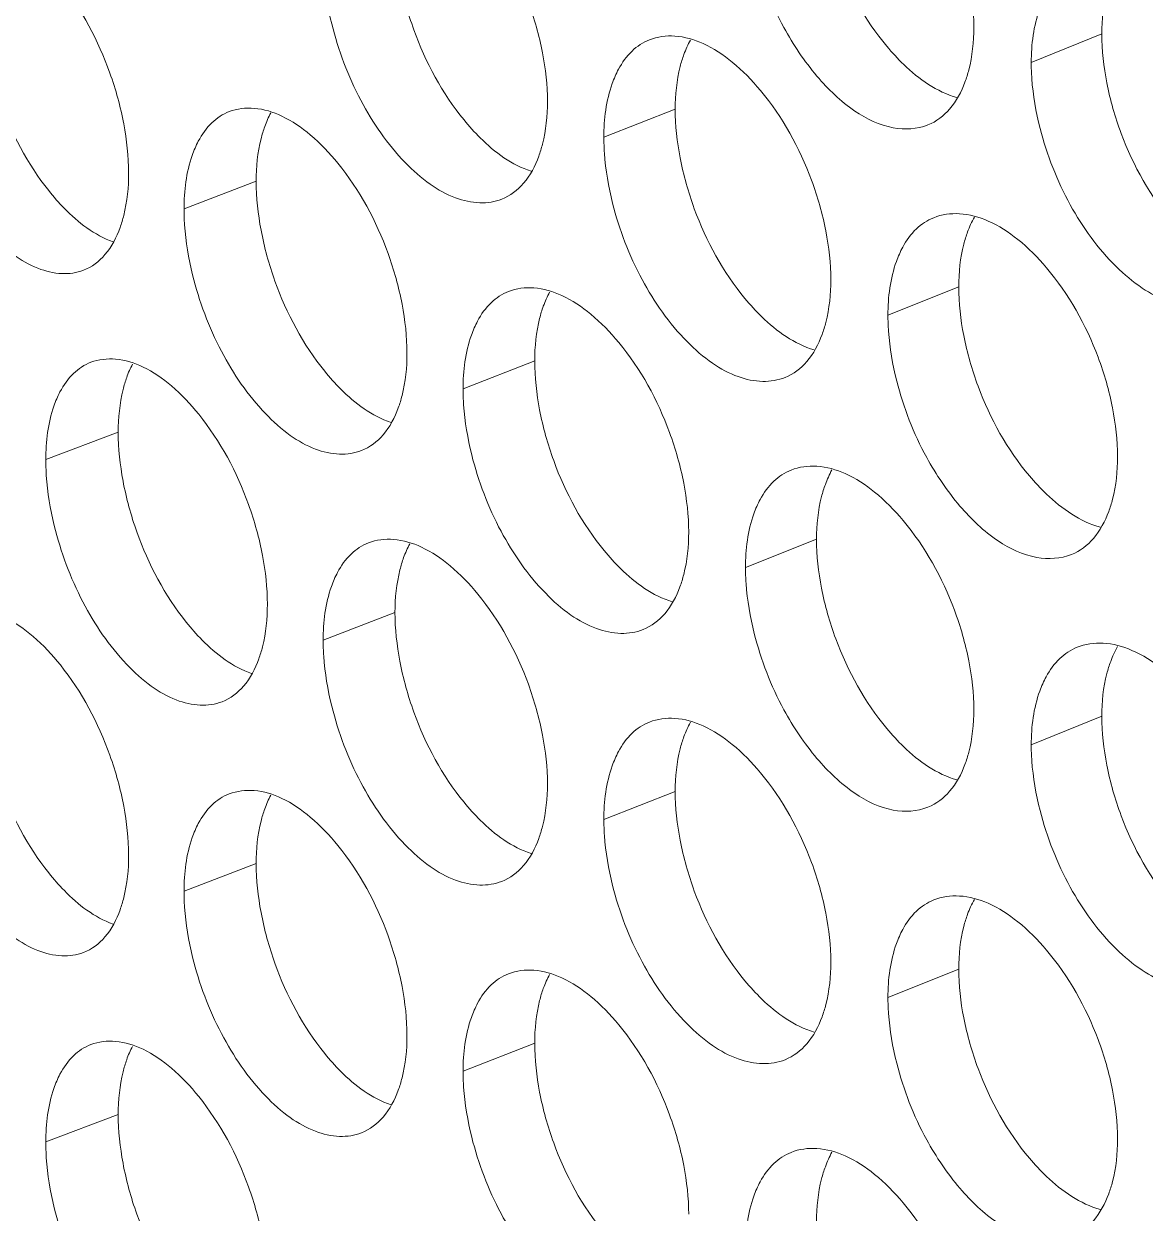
# Model space of a CAD drawing. Header units: millimetres. Extents: x 1177 to 4147, y 93 to 2194.
# Drawn here: x 2532.47 to 2545.42, y 943.65 to 957.38 of the extents above; entities that cross this region are included whole.
import ezdxf

# ---------------------------------------------------------------- set-up
doc = ezdxf.new("R2010")
doc.units = ezdxf.units.MM
doc.header["$LTSCALE"] = 0.1
doc.layers.get('0').update_dxf_attribs({"lineweight": 13})
doc.layers.add('标注', color=251, linetype='Continuous', lineweight=9)

# ---------------------------------------------------------------- blocks, each defined once
blk = doc.blocks.new('02')
at = {"layer": '标注'}
for p, q in [((4404.721, 958.789), (4403.558, 958.316)), ((4397.688, 957.55), (4396.511, 957.085)), ((4390.778, 956.359), (4389.588, 955.903)), ((4402.363, 954.62), (4401.195, 954.15)), ((4395.371, 953.398), (4394.189, 952.935)), ((4388.503, 952.224), (4387.309, 951.77)), ((4388.503, 952.224), (4387.309, 951.77)), ((4400.018, 950.457), (4398.846, 949.989)), ((4393.067, 949.251), (4391.882, 948.791)), ((4393.067, 949.251), (4391.882, 948.791)), ((4404.721, 947.539), (4403.558, 947.066)), ((4397.688, 946.3), (4396.511, 945.835)), ((4397.688, 946.3), (4396.511, 945.835)), ((4390.778, 945.109), (4389.588, 944.653)), ((4402.363, 943.37), (4401.195, 942.9)), ((4402.363, 943.37), (4401.195, 942.9)), ((4395.371, 942.148), (4394.189, 941.685)), ((4388.503, 940.974), (4387.309, 940.52))]:
    blk.add_line(p, q, dxfattribs=at)
for points, knots in [([(4402.611, 958.899), (4402.611, 959.168), (4402.546, 959.729), (4402.236, 960.814), (4401.81, 961.583), (4401.444, 962.018)], [0, 0, 0, 0, 0.239348, 0.496261, 1, 1, 1, 1]), ([(4400.018, 961.707), (4400.018, 961.437), (4400.082, 960.877), (4400.389, 959.791), (4400.812, 959.021), (4401.176, 958.586)], [0, 0, 0, 0, 0.239561, 0.496616, 1, 1, 1, 1]), ([(4395.581, 957.674), (4395.581, 957.944), (4395.517, 958.504), (4395.213, 959.591), (4394.794, 960.363), (4394.434, 960.801)], [0, 0, 0, 0, 0.239566, 0.496716, 1, 1, 1, 1]), ([(4393.067, 960.501), (4393.067, 960.231), (4393.13, 959.67), (4393.431, 958.583), (4393.846, 957.81), (4394.205, 957.371)], [0, 0, 0, 0, 0.239778, 0.497068, 1, 1, 1, 1]), ([(4391.882, 960.041), (4391.882, 959.954), (4391.896, 959.589), (4391.957, 959.226), (4392.024, 958.956)], [0, 0, 0, 0, 0.237788, 1, 1, 1, 1]), ([(4398.991, 960.155), (4399.046, 959.936), (4399.183, 959.505), (4399.508, 958.799), (4399.975, 958.104), (4400.581, 957.516), (4401.229, 957.197), (4401.678, 957.217), (4401.855, 957.289)], [0, 0, 0, 0, 0.152652, 0.305439, 0.523584, 0.715027, 0.870754, 1, 1, 1, 1]), ([(4404.868, 959.694), (4404.843, 959.628), (4404.753, 959.334), (4404.721, 959.025), (4404.721, 958.789)], [0, 0, 0, 0, 0.229724, 1, 1, 1, 1]), ([(4388.675, 956.499), (4388.675, 956.769), (4388.612, 957.33), (4388.314, 958.417), (4387.903, 959.192), (4387.549, 959.634)], [0, 0, 0, 0, 0.239784, 0.49717, 1, 1, 1, 1]), ([(4386.242, 959.343), (4386.242, 959.073), (4386.303, 958.512), (4386.598, 957.424), (4387.006, 956.648), (4387.358, 956.206)], [0, 0, 0, 0, 0.239996, 0.497521, 1, 1, 1, 1]), ([(4403.804, 959.441), (4403.763, 959.365), (4403.607, 959.01), (4403.558, 958.616), (4403.558, 958.316)], [0, 0, 0, 0, 0.222904, 1, 1, 1, 1]), ([(4392.024, 958.956), (4392.132, 958.52), (4392.442, 957.698), (4393.047, 956.82), (4393.616, 956.31), (4394.037, 956.075), (4394.45, 955.981), (4394.715, 956.021), (4394.83, 956.066)], [0, 0, 0, 0, 0.306092, 0.591839, 0.715894, 0.823347, 0.916219, 1, 1, 1, 1]), ([(4402.465, 957.995), (4402.49, 958.061), (4402.58, 958.354), (4402.611, 958.663), (4402.611, 958.899)], [0, 0, 0, 0, 0.22966, 1, 1, 1, 1]), ([(4397.262, 958.693), (4397.156, 958.651), (4396.951, 958.515), (4396.812, 958.317), (4396.752, 958.207)], [0, 0, 0, 0, 0.476042, 1, 1, 1, 1]), ([(4399.094, 957.857), (4398.953, 958.026), (4398.666, 958.322), (4398.186, 958.642), (4397.705, 958.784), (4397.394, 958.745), (4397.262, 958.693)], [0, 0, 0, 0, 0.309013, 0.575734, 0.801259, 1, 1, 1, 1]), ([(4404.721, 958.789), (4404.721, 958.519), (4404.786, 957.959), (4405.096, 956.874), (4405.525, 956.106), (4405.893, 955.673)], [0, 0, 0, 0, 0.239417, 0.496314, 1, 1, 1, 1]), ([(4401.176, 958.586), (4401.264, 958.481), (4401.588, 958.128), (4402.002, 957.834), (4402.333, 957.74)], [0, 0, 0, 0, 0.285256, 1, 1, 1, 1]), ([(4397.831, 958.453), (4397.807, 958.387), (4397.718, 958.094), (4397.688, 957.785), (4397.688, 957.55)], [0, 0, 0, 0, 0.229286, 1, 1, 1, 1]), ([(4403.558, 958.316), (4403.558, 958.229), (4403.572, 957.864), (4403.635, 957.502), (4403.704, 957.232)], [0, 0, 0, 0, 0.237919, 1, 1, 1, 1]), ([(4396.752, 958.207), (4396.712, 958.131), (4396.559, 957.777), (4396.511, 957.384), (4396.511, 957.085)], [0, 0, 0, 0, 0.222259, 1, 1, 1, 1]), ([(4401.855, 957.289), (4401.992, 957.344), (4402.256, 957.547), (4402.406, 957.836), (4402.465, 957.995)], [0, 0, 0, 0, 0.465305, 1, 1, 1, 1]), ([(4385.183, 957.806), (4385.288, 957.37), (4385.591, 956.549), (4386.183, 955.668), (4386.74, 955.154), (4387.151, 954.914), (4387.557, 954.814), (4387.818, 954.85), (4387.93, 954.893)], [0, 0, 0, 0, 0.307608, 0.594138, 0.718158, 0.825202, 0.917274, 1, 1, 1, 1]), ([(4400.254, 954.735), (4400.254, 955.005), (4400.189, 955.565), (4399.882, 956.651), (4399.457, 957.421), (4399.094, 957.857)], [0, 0, 0, 0, 0.239421, 0.496413, 1, 1, 1, 1]), ([(4390.334, 957.509), (4390.228, 957.468), (4390.022, 957.332), (4389.883, 957.132), (4389.824, 957.021)], [0, 0, 0, 0, 0.474323, 1, 1, 1, 1]), ([(4392.126, 956.657), (4391.988, 956.826), (4391.708, 957.122), (4391.24, 957.445), (4390.769, 957.592), (4390.463, 957.558), (4390.334, 957.509)], [0, 0, 0, 0, 0.310585, 0.577804, 0.802682, 1, 1, 1, 1]), ([(4395.437, 956.772), (4395.461, 956.837), (4395.55, 957.13), (4395.581, 957.439), (4395.581, 957.674)], [0, 0, 0, 0, 0.229222, 1, 1, 1, 1]), ([(4397.688, 957.55), (4397.688, 957.28), (4397.751, 956.719), (4398.056, 955.633), (4398.477, 954.862), (4398.838, 954.426)], [0, 0, 0, 0, 0.239633, 0.496767, 1, 1, 1, 1]), ([(4394.205, 957.371), (4394.289, 957.268), (4394.6, 956.921), (4394.995, 956.627), (4395.314, 956.526)], [0, 0, 0, 0, 0.285095, 1, 1, 1, 1]), ([(4390.919, 957.262), (4390.896, 957.196), (4390.808, 956.903), (4390.778, 956.595), (4390.778, 956.359)], [0, 0, 0, 0, 0.228851, 1, 1, 1, 1]), ([(4403.704, 957.232), (4403.816, 956.794), (4404.139, 955.97), (4404.767, 955.098), (4405.356, 954.597), (4405.791, 954.37), (4406.218, 954.285), (4406.49, 954.333), (4406.608, 954.381)], [0, 0, 0, 0, 0.303606, 0.588083, 0.712204, 0.820335, 0.914512, 1, 1, 1, 1]), ([(4389.824, 957.021), (4389.785, 956.946), (4389.635, 956.592), (4389.588, 956.201), (4389.588, 955.903)], [0, 0, 0, 0, 0.221643, 1, 1, 1, 1]), ([(4396.511, 957.085), (4396.511, 956.998), (4396.525, 956.633), (4396.587, 956.27), (4396.654, 956)], [0, 0, 0, 0, 0.23784, 1, 1, 1, 1]), ([(4394.83, 956.066), (4394.967, 956.12), (4395.231, 956.322), (4395.379, 956.612), (4395.437, 956.772)], [0, 0, 0, 0, 0.463304, 1, 1, 1, 1]), ([(4393.265, 953.527), (4393.265, 953.797), (4393.201, 954.357), (4392.899, 955.444), (4392.483, 956.217), (4392.126, 956.657)], [0, 0, 0, 0, 0.239639, 0.496867, 1, 1, 1, 1]), ([(4388.534, 955.597), (4388.558, 955.663), (4388.645, 955.956), (4388.675, 956.264), (4388.675, 956.499)], [0, 0, 0, 0, 0.228786, 1, 1, 1, 1]), ([(4390.778, 956.359), (4390.778, 956.089), (4390.841, 955.529), (4391.139, 954.442), (4391.552, 953.668), (4391.908, 953.227)], [0, 0, 0, 0, 0.239851, 0.497219, 1, 1, 1, 1]), ([(4387.358, 956.206), (4387.439, 956.104), (4387.737, 955.763), (4388.112, 955.47), (4388.419, 955.362)], [0, 0, 0, 0, 0.284851, 1, 1, 1, 1]), ([(4396.654, 956), (4396.764, 955.563), (4397.079, 954.74), (4397.694, 953.865), (4398.271, 953.358), (4398.697, 953.126), (4399.116, 953.036), (4399.384, 953.079), (4399.5, 953.126)], [0, 0, 0, 0, 0.305092, 0.590325, 0.714405, 0.822131, 0.915528, 1, 1, 1, 1]), ([(4389.588, 955.903), (4389.588, 955.816), (4389.602, 955.451), (4389.663, 955.088), (4389.73, 954.817)], [0, 0, 0, 0, 0.237763, 1, 1, 1, 1]), ([(4401.95, 955.759), (4401.844, 955.717), (4401.64, 955.581), (4401.499, 955.384), (4401.44, 955.274)], [0, 0, 0, 0, 0.477116, 1, 1, 1, 1]), ([(4403.809, 954.934), (4403.666, 955.103), (4403.374, 955.399), (4402.886, 955.717), (4402.398, 955.855), (4402.083, 955.813), (4401.95, 955.759)], [0, 0, 0, 0, 0.307992, 0.574392, 0.80034, 1, 1, 1, 1]), ([(4387.93, 954.893), (4388.067, 954.945), (4388.331, 955.147), (4388.476, 955.437), (4388.534, 955.597)], [0, 0, 0, 0, 0.461212, 1, 1, 1, 1]), ([(4402.508, 955.525), (4402.484, 955.459), (4402.394, 955.166), (4402.363, 954.856), (4402.363, 954.62)], [0, 0, 0, 0, 0.229578, 1, 1, 1, 1]), ([(4401.44, 955.274), (4401.399, 955.199), (4401.244, 954.844), (4401.195, 954.45), (4401.195, 954.15)], [0, 0, 0, 0, 0.222686, 1, 1, 1, 1]), ([(4404.982, 951.818), (4404.982, 952.088), (4404.917, 952.648), (4404.605, 953.733), (4404.176, 954.5), (4403.809, 954.934)], [0, 0, 0, 0, 0.239276, 0.49611, 1, 1, 1, 1]), ([(4389.73, 954.817), (4389.837, 954.381), (4390.144, 953.56), (4390.745, 952.681), (4391.31, 952.169), (4391.727, 951.933), (4392.138, 951.836), (4392.402, 951.876), (4392.516, 951.92)], [0, 0, 0, 0, 0.306595, 0.592601, 0.716644, 0.823962, 0.916568, 1, 1, 1, 1]), ([(4400.109, 953.832), (4400.133, 953.898), (4400.223, 954.191), (4400.254, 954.499), (4400.254, 954.735)], [0, 0, 0, 0, 0.229514, 1, 1, 1, 1]), ([(4394.939, 954.543), (4394.833, 954.501), (4394.628, 954.366), (4394.488, 954.167), (4394.429, 954.056)], [0, 0, 0, 0, 0.475484, 1, 1, 1, 1]), ([(4396.757, 953.701), (4396.618, 953.87), (4396.333, 954.167), (4395.857, 954.487), (4395.38, 954.631), (4395.069, 954.594), (4394.939, 954.543)], [0, 0, 0, 0, 0.309532, 0.576416, 0.801728, 1, 1, 1, 1]), ([(4402.363, 954.62), (4402.363, 954.351), (4402.427, 953.79), (4402.736, 952.705), (4403.162, 951.936), (4403.527, 951.502)], [0, 0, 0, 0, 0.239489, 0.496465, 1, 1, 1, 1]), ([(4398.838, 954.426), (4398.925, 954.321), (4399.245, 953.971), (4399.652, 953.676), (4399.979, 953.58)], [0, 0, 0, 0, 0.285211, 1, 1, 1, 1]), ([(4395.513, 954.301), (4395.489, 954.235), (4395.401, 953.942), (4395.371, 953.633), (4395.371, 953.398)], [0, 0, 0, 0, 0.229141, 1, 1, 1, 1]), ([(4401.195, 954.15), (4401.195, 954.063), (4401.209, 953.698), (4401.272, 953.336), (4401.34, 953.066)], [0, 0, 0, 0, 0.237892, 1, 1, 1, 1]), ([(4394.429, 954.056), (4394.389, 953.981), (4394.237, 953.626), (4394.189, 953.234), (4394.189, 952.935)], [0, 0, 0, 0, 0.22205, 1, 1, 1, 1]), ([(4399.5, 953.126), (4399.637, 953.181), (4399.901, 953.383), (4400.05, 953.672), (4400.109, 953.832)], [0, 0, 0, 0, 0.464648, 1, 1, 1, 1]), ([(4397.91, 950.577), (4397.91, 950.847), (4397.846, 951.407), (4397.54, 952.493), (4397.119, 953.264), (4396.757, 953.701)], [0, 0, 0, 0, 0.239493, 0.496564, 1, 1, 1, 1]), ([(4388.052, 953.375), (4387.946, 953.334), (4387.74, 953.199), (4387.602, 952.998), (4387.543, 952.887)], [0, 0, 0, 0, 0.473719, 1, 1, 1, 1]), ([(4388.052, 953.375), (4387.946, 953.334), (4387.74, 953.199), (4387.602, 952.998), (4387.543, 952.887)], [0, 0, 0, 0, 0.473719, 1, 1, 1, 1]), ([(4389.831, 952.518), (4389.694, 952.687), (4389.417, 952.983), (4388.952, 953.307), (4388.485, 953.456), (4388.181, 953.424), (4388.052, 953.375)], [0, 0, 0, 0, 0.31112, 0.578509, 0.803168, 1, 1, 1, 1]), ([(4389.831, 952.518), (4389.694, 952.687), (4389.417, 952.983), (4388.952, 953.307), (4388.485, 953.456), (4388.181, 953.424), (4388.052, 953.375)], [0, 0, 0, 0, 0.31112, 0.578509, 0.803168, 1, 1, 1, 1]), ([(4393.122, 952.625), (4393.146, 952.691), (4393.234, 952.983), (4393.265, 953.292), (4393.265, 953.527)], [0, 0, 0, 0, 0.229076, 1, 1, 1, 1]), ([(4395.371, 953.398), (4395.371, 953.128), (4395.434, 952.567), (4395.736, 951.481), (4396.155, 950.709), (4396.515, 950.271)], [0, 0, 0, 0, 0.239706, 0.496917, 1, 1, 1, 1]), ([(4391.908, 953.227), (4391.992, 953.125), (4392.298, 952.78), (4392.687, 952.486), (4393.002, 952.383)], [0, 0, 0, 0, 0.285023, 1, 1, 1, 1]), ([(4388.643, 953.126), (4388.62, 953.06), (4388.533, 952.767), (4388.503, 952.459), (4388.503, 952.224)], [0, 0, 0, 0, 0.228706, 1, 1, 1, 1]), ([(4388.643, 953.126), (4388.62, 953.06), (4388.533, 952.767), (4388.503, 952.459), (4388.503, 952.224)], [0, 0, 0, 0, 0.228706, 1, 1, 1, 1]), ([(4401.34, 953.066), (4401.396, 952.847), (4401.535, 952.415), (4401.862, 951.71), (4402.332, 951.015), (4402.943, 950.428), (4403.596, 950.112), (4404.046, 950.135), (4404.224, 950.207)], [0, 0, 0, 0, 0.152387, 0.304947, 0.522872, 0.714293, 0.870269, 1, 1, 1, 1]), ([(4387.543, 952.887), (4387.504, 952.812), (4387.355, 952.458), (4387.309, 952.067), (4387.309, 951.77)], [0, 0, 0, 0, 0.221445, 1, 1, 1, 1]), ([(4387.543, 952.887), (4387.504, 952.812), (4387.355, 952.458), (4387.309, 952.067), (4387.309, 951.77)], [0, 0, 0, 0, 0.221445, 1, 1, 1, 1]), ([(4394.189, 952.935), (4394.189, 952.848), (4394.203, 952.483), (4394.265, 952.121), (4394.332, 951.85)], [0, 0, 0, 0, 0.237814, 1, 1, 1, 1]), ([(4392.516, 951.92), (4392.653, 951.973), (4392.917, 952.175), (4393.064, 952.465), (4393.122, 952.625)], [0, 0, 0, 0, 0.462617, 1, 1, 1, 1]), ([(4390.963, 949.385), (4390.963, 949.655), (4390.9, 950.216), (4390.6, 951.303), (4390.186, 952.077), (4389.831, 952.518)], [0, 0, 0, 0, 0.239711, 0.497019, 1, 1, 1, 1]), ([(4390.963, 949.385), (4390.963, 949.655), (4390.9, 950.216), (4390.6, 951.303), (4390.186, 952.077), (4389.831, 952.518)], [0, 0, 0, 0, 0.239711, 0.497019, 1, 1, 1, 1]), ([(4388.503, 952.224), (4388.503, 951.953), (4388.565, 951.393), (4388.862, 950.305), (4389.272, 949.53), (4389.626, 949.089)], [0, 0, 0, 0, 0.239923, 0.49737, 1, 1, 1, 1]), ([(4388.503, 952.224), (4388.503, 951.953), (4388.565, 951.393), (4388.862, 950.305), (4389.272, 949.53), (4389.626, 949.089)], [0, 0, 0, 0, 0.239923, 0.49737, 1, 1, 1, 1]), ([(4394.332, 951.85), (4394.441, 951.414), (4394.754, 950.591), (4395.363, 949.715), (4395.936, 949.207), (4396.36, 948.973), (4396.776, 948.881), (4397.043, 948.923), (4397.158, 948.968)], [0, 0, 0, 0, 0.305591, 0.59108, 0.715148, 0.822737, 0.915872, 1, 1, 1, 1]), ([(4404.835, 950.914), (4404.86, 950.98), (4404.951, 951.273), (4404.982, 951.582), (4404.982, 951.818)], [0, 0, 0, 0, 0.229806, 1, 1, 1, 1]), ([(4387.309, 951.77), (4387.309, 951.683), (4387.322, 951.317), (4387.383, 950.954), (4387.449, 950.684)], [0, 0, 0, 0, 0.237738, 1, 1, 1, 1]), ([(4387.309, 951.77), (4387.309, 951.683), (4387.322, 951.317), (4387.383, 950.954), (4387.449, 950.684)], [0, 0, 0, 0, 0.237738, 1, 1, 1, 1]), ([(4399.599, 951.598), (4399.493, 951.556), (4399.289, 951.421), (4399.149, 951.222), (4399.089, 951.113)], [0, 0, 0, 0, 0.476586, 1, 1, 1, 1]), ([(4401.444, 950.768), (4401.302, 950.937), (4401.013, 951.233), (4400.53, 951.551), (4400.045, 951.692), (4399.731, 951.651), (4399.599, 951.598)], [0, 0, 0, 0, 0.3085, 0.575059, 0.800797, 1, 1, 1, 1]), ([(4403.527, 951.502), (4403.617, 951.396), (4403.945, 951.042), (4404.365, 950.747), (4404.7, 950.656)], [0, 0, 0, 0, 0.285293, 1, 1, 1, 1]), ([(4400.163, 951.361), (4400.139, 951.295), (4400.049, 951.002), (4400.018, 950.693), (4400.018, 950.457)], [0, 0, 0, 0, 0.229432, 1, 1, 1, 1]), ([(4399.089, 951.113), (4399.048, 951.037), (4398.894, 950.683), (4398.846, 950.289), (4398.846, 949.989)], [0, 0, 0, 0, 0.222471, 1, 1, 1, 1]), ([(4404.224, 950.207), (4404.362, 950.263), (4404.626, 950.466), (4404.776, 950.755), (4404.835, 950.914)], [0, 0, 0, 0, 0.465952, 1, 1, 1, 1]), ([(4387.449, 950.684), (4387.555, 950.248), (4387.861, 949.427), (4388.457, 948.547), (4389.018, 948.034), (4389.432, 947.796), (4389.841, 947.697), (4390.103, 947.735), (4390.216, 947.779)], [0, 0, 0, 0, 0.307101, 0.593368, 0.717399, 0.82458, 0.91692, 1, 1, 1, 1]), ([(4387.449, 950.684), (4387.555, 950.248), (4387.861, 949.427), (4388.457, 948.547), (4389.018, 948.034), (4389.432, 947.796), (4389.841, 947.697), (4390.103, 947.735), (4390.216, 947.779)], [0, 0, 0, 0, 0.307101, 0.593368, 0.717399, 0.82458, 0.91692, 1, 1, 1, 1]), ([(4402.611, 947.649), (4402.611, 947.918), (4402.546, 948.479), (4402.236, 949.564), (4401.81, 950.333), (4401.444, 950.768)], [0, 0, 0, 0, 0.239348, 0.496261, 1, 1, 1, 1]), ([(4394.434, 949.551), (4394.296, 949.72), (4394.014, 950.017), (4393.542, 950.338), (4393.068, 950.484), (4392.759, 950.449), (4392.629, 950.398)], [0, 0, 0, 0, 0.310056, 0.577106, 0.802202, 1, 1, 1, 1]), ([(4394.434, 949.551), (4394.296, 949.72), (4394.014, 950.017), (4393.542, 950.338), (4393.068, 950.484), (4392.759, 950.449), (4392.629, 950.398)], [0, 0, 0, 0, 0.310056, 0.577106, 0.802202, 1, 1, 1, 1]), ([(4397.766, 949.674), (4397.79, 949.74), (4397.88, 950.033), (4397.91, 950.341), (4397.91, 950.577)], [0, 0, 0, 0, 0.229368, 1, 1, 1, 1]), ([(4400.018, 950.457), (4400.018, 950.187), (4400.082, 949.627), (4400.389, 948.541), (4400.812, 947.771), (4401.176, 947.336)], [0, 0, 0, 0, 0.239561, 0.496616, 1, 1, 1, 1]), ([(4392.629, 950.398), (4392.524, 950.357), (4392.318, 950.221), (4392.179, 950.022), (4392.12, 949.911)], [0, 0, 0, 0, 0.474911, 1, 1, 1, 1]), ([(4392.629, 950.398), (4392.524, 950.357), (4392.318, 950.221), (4392.179, 950.022), (4392.12, 949.911)], [0, 0, 0, 0, 0.474911, 1, 1, 1, 1]), ([(4396.515, 950.271), (4396.6, 950.167), (4396.916, 949.818), (4397.317, 949.524), (4397.64, 949.425)], [0, 0, 0, 0, 0.285157, 1, 1, 1, 1]), ([(4393.209, 950.154), (4393.186, 950.088), (4393.098, 949.795), (4393.067, 949.486), (4393.067, 949.251)], [0, 0, 0, 0, 0.228996, 1, 1, 1, 1]), ([(4393.209, 950.154), (4393.186, 950.088), (4393.098, 949.795), (4393.067, 949.486), (4393.067, 949.251)], [0, 0, 0, 0, 0.228996, 1, 1, 1, 1]), ([(4392.12, 949.911), (4392.08, 949.836), (4391.929, 949.481), (4391.882, 949.09), (4391.882, 948.791)], [0, 0, 0, 0, 0.221845, 1, 1, 1, 1]), ([(4392.12, 949.911), (4392.08, 949.836), (4391.929, 949.481), (4391.882, 949.09), (4391.882, 948.791)], [0, 0, 0, 0, 0.221845, 1, 1, 1, 1]), ([(4398.846, 949.989), (4398.846, 949.903), (4398.86, 949.538), (4398.923, 949.175), (4398.991, 948.905)], [0, 0, 0, 0, 0.237866, 1, 1, 1, 1]), ([(4397.158, 948.968), (4397.295, 949.023), (4397.559, 949.225), (4397.707, 949.514), (4397.766, 949.674)], [0, 0, 0, 0, 0.463981, 1, 1, 1, 1]), ([(4395.581, 946.424), (4395.581, 946.694), (4395.517, 947.254), (4395.213, 948.341), (4394.794, 949.113), (4394.434, 949.551)], [0, 0, 0, 0, 0.239566, 0.496716, 1, 1, 1, 1]), ([(4395.581, 946.424), (4395.581, 946.694), (4395.517, 947.254), (4395.213, 948.341), (4394.794, 949.113), (4394.434, 949.551)], [0, 0, 0, 0, 0.239566, 0.496716, 1, 1, 1, 1]), ([(4387.549, 948.384), (4387.414, 948.553), (4387.139, 948.849), (4386.678, 949.174), (4386.215, 949.325), (4385.912, 949.294), (4385.785, 949.246)], [0, 0, 0, 0, 0.31166, 0.579222, 0.803661, 1, 1, 1, 1]), ([(4390.821, 948.483), (4390.845, 948.549), (4390.933, 948.842), (4390.963, 949.15), (4390.963, 949.385)], [0, 0, 0, 0, 0.228931, 1, 1, 1, 1]), ([(4390.821, 948.483), (4390.845, 948.549), (4390.933, 948.842), (4390.963, 949.15), (4390.963, 949.385)], [0, 0, 0, 0, 0.228931, 1, 1, 1, 1]), ([(4393.067, 949.251), (4393.067, 948.981), (4393.13, 948.42), (4393.431, 947.333), (4393.846, 946.56), (4394.205, 946.121)], [0, 0, 0, 0, 0.239778, 0.497068, 1, 1, 1, 1]), ([(4393.067, 949.251), (4393.067, 948.981), (4393.13, 948.42), (4393.431, 947.333), (4393.846, 946.56), (4394.205, 946.121)], [0, 0, 0, 0, 0.239778, 0.497068, 1, 1, 1, 1]), ([(4389.626, 949.089), (4389.708, 948.987), (4390.01, 948.644), (4390.393, 948.35), (4390.703, 948.244)], [0, 0, 0, 0, 0.284942, 1, 1, 1, 1]), ([(4389.626, 949.089), (4389.708, 948.987), (4390.01, 948.644), (4390.393, 948.35), (4390.703, 948.244)], [0, 0, 0, 0, 0.284942, 1, 1, 1, 1]), ([(4398.991, 948.905), (4399.046, 948.686), (4399.183, 948.255), (4399.508, 947.549), (4399.975, 946.854), (4400.581, 946.266), (4401.229, 945.947), (4401.678, 945.967), (4401.855, 946.039)], [0, 0, 0, 0, 0.152652, 0.305439, 0.523584, 0.715027, 0.870754, 1, 1, 1, 1]), ([(4391.882, 948.791), (4391.882, 948.704), (4391.896, 948.339), (4391.957, 947.976), (4392.024, 947.706)], [0, 0, 0, 0, 0.237788, 1, 1, 1, 1]), ([(4391.882, 948.791), (4391.882, 948.704), (4391.896, 948.339), (4391.957, 947.976), (4392.024, 947.706)], [0, 0, 0, 0, 0.237788, 1, 1, 1, 1]), ([(4404.314, 948.676), (4404.209, 948.633), (4404.005, 948.497), (4403.864, 948.3), (4403.804, 948.191)], [0, 0, 0, 0, 0.477633, 1, 1, 1, 1]), ([(4406.187, 947.856), (4406.042, 948.025), (4405.748, 948.321), (4405.257, 948.638), (4404.765, 948.774), (4404.448, 948.731), (4404.314, 948.676)], [0, 0, 0, 0, 0.307488, 0.573733, 0.799889, 1, 1, 1, 1]), ([(4404.982, 948.69), (4404.948, 948.632), (4404.909, 948.55), (4404.876, 948.466), (4404.868, 948.444)], [0, 0, 0, 0, 0.741798, 1, 1, 1, 1]), ([(4390.216, 947.779), (4390.353, 947.831), (4390.617, 948.033), (4390.763, 948.323), (4390.821, 948.483)], [0, 0, 0, 0, 0.46192, 1, 1, 1, 1]), ([(4390.216, 947.779), (4390.353, 947.831), (4390.617, 948.033), (4390.763, 948.323), (4390.821, 948.483)], [0, 0, 0, 0, 0.46192, 1, 1, 1, 1]), ([(4388.675, 945.249), (4388.675, 945.519), (4388.612, 946.08), (4388.314, 947.167), (4387.903, 947.942), (4387.549, 948.384)], [0, 0, 0, 0, 0.239784, 0.49717, 1, 1, 1, 1]), ([(4404.868, 948.444), (4404.843, 948.378), (4404.753, 948.084), (4404.721, 947.775), (4404.721, 947.539)], [0, 0, 0, 0, 0.229724, 1, 1, 1, 1]), ([(4386.242, 948.093), (4386.242, 947.823), (4386.303, 947.262), (4386.598, 946.174), (4387.006, 945.398), (4387.358, 944.956)], [0, 0, 0, 0, 0.239996, 0.497521, 1, 1, 1, 1]), ([(4403.804, 948.191), (4403.763, 948.115), (4403.607, 947.76), (4403.558, 947.366), (4403.558, 947.066)], [0, 0, 0, 0, 0.222904, 1, 1, 1, 1]), ([(4392.024, 947.706), (4392.132, 947.27), (4392.442, 946.448), (4393.047, 945.57), (4393.616, 945.06), (4394.037, 944.825), (4394.45, 944.731), (4394.715, 944.771), (4394.83, 944.816)], [0, 0, 0, 0, 0.306092, 0.591839, 0.715894, 0.823347, 0.916219, 1, 1, 1, 1]), ([(4392.024, 947.706), (4392.132, 947.27), (4392.442, 946.448), (4393.047, 945.57), (4393.616, 945.06), (4394.037, 944.825), (4394.45, 944.731), (4394.715, 944.771), (4394.83, 944.816)], [0, 0, 0, 0, 0.306092, 0.591839, 0.715894, 0.823347, 0.916219, 1, 1, 1, 1]), ([(4399.094, 946.607), (4398.953, 946.776), (4398.666, 947.072), (4398.186, 947.392), (4397.705, 947.534), (4397.394, 947.495), (4397.262, 947.443)], [0, 0, 0, 0, 0.309013, 0.575734, 0.801259, 1, 1, 1, 1]), ([(4399.094, 946.607), (4398.953, 946.776), (4398.666, 947.072), (4398.186, 947.392), (4397.705, 947.534), (4397.394, 947.495), (4397.262, 947.443)], [0, 0, 0, 0, 0.309013, 0.575734, 0.801259, 1, 1, 1, 1]), ([(4402.465, 946.745), (4402.49, 946.811), (4402.58, 947.104), (4402.611, 947.413), (4402.611, 947.649)], [0, 0, 0, 0, 0.22966, 1, 1, 1, 1]), ([(4404.721, 947.539), (4404.721, 947.269), (4404.786, 946.709), (4405.096, 945.624), (4405.525, 944.856), (4405.893, 944.423)], [0, 0, 0, 0, 0.239417, 0.496314, 1, 1, 1, 1]), ([(4397.262, 947.443), (4397.156, 947.401), (4396.951, 947.265), (4396.812, 947.067), (4396.752, 946.957)], [0, 0, 0, 0, 0.476042, 1, 1, 1, 1]), ([(4397.262, 947.443), (4397.156, 947.401), (4396.951, 947.265), (4396.812, 947.067), (4396.752, 946.957)], [0, 0, 0, 0, 0.476042, 1, 1, 1, 1]), ([(4401.176, 947.336), (4401.264, 947.231), (4401.588, 946.878), (4402.002, 946.584), (4402.333, 946.49)], [0, 0, 0, 0, 0.285256, 1, 1, 1, 1]), ([(4397.831, 947.203), (4397.807, 947.137), (4397.718, 946.844), (4397.688, 946.535), (4397.688, 946.3)], [0, 0, 0, 0, 0.229286, 1, 1, 1, 1]), ([(4397.831, 947.203), (4397.807, 947.137), (4397.718, 946.844), (4397.688, 946.535), (4397.688, 946.3)], [0, 0, 0, 0, 0.229286, 1, 1, 1, 1]), ([(4396.752, 946.957), (4396.712, 946.881), (4396.559, 946.527), (4396.511, 946.134), (4396.511, 945.835)], [0, 0, 0, 0, 0.222259, 1, 1, 1, 1]), ([(4396.752, 946.957), (4396.712, 946.881), (4396.559, 946.527), (4396.511, 946.134), (4396.511, 945.835)], [0, 0, 0, 0, 0.222259, 1, 1, 1, 1]), ([(4403.558, 947.066), (4403.558, 946.979), (4403.572, 946.614), (4403.635, 946.252), (4403.704, 945.982)], [0, 0, 0, 0, 0.237919, 1, 1, 1, 1]), ([(4401.855, 946.039), (4401.992, 946.094), (4402.256, 946.297), (4402.406, 946.586), (4402.465, 946.745)], [0, 0, 0, 0, 0.465305, 1, 1, 1, 1]), ([(4385.183, 946.556), (4385.288, 946.12), (4385.591, 945.299), (4386.183, 944.418), (4386.74, 943.904), (4387.151, 943.664), (4387.557, 943.564), (4387.818, 943.6), (4387.93, 943.643)], [0, 0, 0, 0, 0.307608, 0.594138, 0.718158, 0.825202, 0.917274, 1, 1, 1, 1]), ([(4400.254, 943.485), (4400.254, 943.755), (4400.189, 944.315), (4399.882, 945.401), (4399.457, 946.171), (4399.094, 946.607)], [0, 0, 0, 0, 0.239421, 0.496413, 1, 1, 1, 1]), ([(4400.254, 943.485), (4400.254, 943.755), (4400.189, 944.315), (4399.882, 945.401), (4399.457, 946.171), (4399.094, 946.607)], [0, 0, 0, 0, 0.239421, 0.496413, 1, 1, 1, 1]), ([(4392.126, 945.407), (4391.988, 945.576), (4391.708, 945.872), (4391.24, 946.195), (4390.769, 946.342), (4390.463, 946.308), (4390.334, 946.259)], [0, 0, 0, 0, 0.310585, 0.577804, 0.802682, 1, 1, 1, 1]), ([(4395.437, 945.522), (4395.461, 945.587), (4395.55, 945.88), (4395.581, 946.189), (4395.581, 946.424)], [0, 0, 0, 0, 0.229222, 1, 1, 1, 1]), ([(4395.437, 945.522), (4395.461, 945.587), (4395.55, 945.88), (4395.581, 946.189), (4395.581, 946.424)], [0, 0, 0, 0, 0.229222, 1, 1, 1, 1]), ([(4390.334, 946.259), (4390.228, 946.218), (4390.022, 946.082), (4389.883, 945.882), (4389.824, 945.771)], [0, 0, 0, 0, 0.474323, 1, 1, 1, 1]), ([(4394.205, 946.121), (4394.289, 946.018), (4394.6, 945.671), (4394.995, 945.377), (4395.314, 945.276)], [0, 0, 0, 0, 0.285095, 1, 1, 1, 1]), ([(4394.205, 946.121), (4394.289, 946.018), (4394.6, 945.671), (4394.995, 945.377), (4395.314, 945.276)], [0, 0, 0, 0, 0.285095, 1, 1, 1, 1]), ([(4397.688, 946.3), (4397.688, 946.03), (4397.751, 945.469), (4398.056, 944.383), (4398.477, 943.612), (4398.838, 943.176)], [0, 0, 0, 0, 0.239633, 0.496767, 1, 1, 1, 1]), ([(4397.688, 946.3), (4397.688, 946.03), (4397.751, 945.469), (4398.056, 944.383), (4398.477, 943.612), (4398.838, 943.176)], [0, 0, 0, 0, 0.239633, 0.496767, 1, 1, 1, 1]), ([(4390.919, 946.012), (4390.896, 945.946), (4390.808, 945.653), (4390.778, 945.345), (4390.778, 945.109)], [0, 0, 0, 0, 0.228851, 1, 1, 1, 1]), ([(4403.704, 945.982), (4403.816, 945.544), (4404.139, 944.72), (4404.767, 943.848), (4405.356, 943.347), (4405.791, 943.12), (4406.218, 943.035), (4406.49, 943.083), (4406.608, 943.131)], [0, 0, 0, 0, 0.303606, 0.588083, 0.712204, 0.820335, 0.914512, 1, 1, 1, 1]), ([(4389.824, 945.771), (4389.785, 945.696), (4389.635, 945.342), (4389.588, 944.951), (4389.588, 944.653)], [0, 0, 0, 0, 0.221643, 1, 1, 1, 1]), ([(4396.511, 945.835), (4396.511, 945.748), (4396.525, 945.383), (4396.587, 945.02), (4396.654, 944.75)], [0, 0, 0, 0, 0.23784, 1, 1, 1, 1]), ([(4396.511, 945.835), (4396.511, 945.748), (4396.525, 945.383), (4396.587, 945.02), (4396.654, 944.75)], [0, 0, 0, 0, 0.23784, 1, 1, 1, 1]), ([(4394.83, 944.816), (4394.967, 944.87), (4395.231, 945.072), (4395.379, 945.362), (4395.437, 945.522)], [0, 0, 0, 0, 0.463304, 1, 1, 1, 1]), ([(4394.83, 944.816), (4394.967, 944.87), (4395.231, 945.072), (4395.379, 945.362), (4395.437, 945.522)], [0, 0, 0, 0, 0.463304, 1, 1, 1, 1]), ([(4393.265, 942.277), (4393.265, 942.547), (4393.201, 943.107), (4392.899, 944.194), (4392.483, 944.967), (4392.126, 945.407)], [0, 0, 0, 0, 0.239639, 0.496867, 1, 1, 1, 1]), ([(4388.534, 944.347), (4388.558, 944.413), (4388.645, 944.706), (4388.675, 945.014), (4388.675, 945.249)], [0, 0, 0, 0, 0.228786, 1, 1, 1, 1]), ([(4387.358, 944.956), (4387.439, 944.854), (4387.737, 944.513), (4388.112, 944.22), (4388.419, 944.112)], [0, 0, 0, 0, 0.284851, 1, 1, 1, 1]), ([(4390.778, 945.109), (4390.778, 944.839), (4390.841, 944.279), (4391.139, 943.192), (4391.552, 942.418), (4391.908, 941.977)], [0, 0, 0, 0, 0.239851, 0.497219, 1, 1, 1, 1]), ([(4396.654, 944.75), (4396.764, 944.313), (4397.079, 943.49), (4397.694, 942.615), (4398.271, 942.108), (4398.697, 941.876), (4399.116, 941.786), (4399.384, 941.829), (4399.5, 941.876)], [0, 0, 0, 0, 0.305092, 0.590325, 0.714405, 0.822131, 0.915528, 1, 1, 1, 1]), ([(4396.654, 944.75), (4396.764, 944.313), (4397.079, 943.49), (4397.694, 942.615), (4398.271, 942.108), (4398.697, 941.876), (4399.116, 941.786), (4399.384, 941.829), (4399.5, 941.876)], [0, 0, 0, 0, 0.305092, 0.590325, 0.714405, 0.822131, 0.915528, 1, 1, 1, 1]), ([(4389.588, 944.653), (4389.588, 944.566), (4389.602, 944.201), (4389.663, 943.838), (4389.73, 943.567)], [0, 0, 0, 0, 0.237763, 1, 1, 1, 1]), ([(4403.809, 943.684), (4403.666, 943.853), (4403.374, 944.149), (4402.886, 944.467), (4402.398, 944.605), (4402.083, 944.563), (4401.95, 944.509)], [0, 0, 0, 0, 0.307992, 0.574392, 0.80034, 1, 1, 1, 1]), ([(4403.809, 943.684), (4403.666, 943.853), (4403.374, 944.149), (4402.886, 944.467), (4402.398, 944.605), (4402.083, 944.563), (4401.95, 944.509)], [0, 0, 0, 0, 0.307992, 0.574392, 0.80034, 1, 1, 1, 1]), ([(4387.93, 943.643), (4388.067, 943.695), (4388.331, 943.897), (4388.476, 944.187), (4388.534, 944.347)], [0, 0, 0, 0, 0.461212, 1, 1, 1, 1]), ([(4401.95, 944.509), (4401.844, 944.467), (4401.64, 944.331), (4401.499, 944.134), (4401.44, 944.024)], [0, 0, 0, 0, 0.477116, 1, 1, 1, 1]), ([(4401.95, 944.509), (4401.844, 944.467), (4401.64, 944.331), (4401.499, 944.134), (4401.44, 944.024)], [0, 0, 0, 0, 0.477116, 1, 1, 1, 1]), ([(4402.508, 944.275), (4402.484, 944.209), (4402.394, 943.916), (4402.363, 943.606), (4402.363, 943.37)], [0, 0, 0, 0, 0.229578, 1, 1, 1, 1]), ([(4402.508, 944.275), (4402.484, 944.209), (4402.394, 943.916), (4402.363, 943.606), (4402.363, 943.37)], [0, 0, 0, 0, 0.229578, 1, 1, 1, 1]), ([(4401.44, 944.024), (4401.399, 943.949), (4401.244, 943.594), (4401.195, 943.2), (4401.195, 942.9)], [0, 0, 0, 0, 0.222686, 1, 1, 1, 1]), ([(4401.44, 944.024), (4401.399, 943.949), (4401.244, 943.594), (4401.195, 943.2), (4401.195, 942.9)], [0, 0, 0, 0, 0.222686, 1, 1, 1, 1]), ([(4389.73, 943.567), (4389.837, 943.131), (4390.144, 942.31), (4390.745, 941.431), (4391.31, 940.919), (4391.727, 940.683), (4392.138, 940.586), (4392.402, 940.626), (4392.516, 940.67)], [0, 0, 0, 0, 0.306595, 0.592601, 0.716644, 0.823962, 0.916568, 1, 1, 1, 1]), ([(4404.982, 940.568), (4404.982, 940.838), (4404.917, 941.398), (4404.605, 942.483), (4404.176, 943.25), (4403.809, 943.684)], [0, 0, 0, 0, 0.239276, 0.49611, 1, 1, 1, 1]), ([(4404.982, 940.568), (4404.982, 940.838), (4404.917, 941.398), (4404.605, 942.483), (4404.176, 943.25), (4403.809, 943.684)], [0, 0, 0, 0, 0.239276, 0.49611, 1, 1, 1, 1]), ([(4396.757, 942.451), (4396.618, 942.62), (4396.333, 942.917), (4395.857, 943.237), (4395.38, 943.381), (4395.069, 943.344), (4394.939, 943.293)], [0, 0, 0, 0, 0.309532, 0.576416, 0.801728, 1, 1, 1, 1]), ([(4400.109, 942.582), (4400.133, 942.648), (4400.223, 942.941), (4400.254, 943.249), (4400.254, 943.485)], [0, 0, 0, 0, 0.229514, 1, 1, 1, 1]), ([(4400.109, 942.582), (4400.133, 942.648), (4400.223, 942.941), (4400.254, 943.249), (4400.254, 943.485)], [0, 0, 0, 0, 0.229514, 1, 1, 1, 1]), ([(4402.363, 943.37), (4402.363, 943.101), (4402.427, 942.54), (4402.736, 941.455), (4403.162, 940.686), (4403.527, 940.252)], [0, 0, 0, 0, 0.239489, 0.496465, 1, 1, 1, 1]), ([(4402.363, 943.37), (4402.363, 943.101), (4402.427, 942.54), (4402.736, 941.455), (4403.162, 940.686), (4403.527, 940.252)], [0, 0, 0, 0, 0.239489, 0.496465, 1, 1, 1, 1]), ([(4394.939, 943.293), (4394.833, 943.251), (4394.628, 943.116), (4394.488, 942.917), (4394.429, 942.806)], [0, 0, 0, 0, 0.475484, 1, 1, 1, 1]), ([(4398.838, 943.176), (4398.925, 943.071), (4399.245, 942.721), (4399.652, 942.426), (4399.979, 942.33)], [0, 0, 0, 0, 0.285211, 1, 1, 1, 1]), ([(4398.838, 943.176), (4398.925, 943.071), (4399.245, 942.721), (4399.652, 942.426), (4399.979, 942.33)], [0, 0, 0, 0, 0.285211, 1, 1, 1, 1]), ([(4395.513, 943.051), (4395.489, 942.985), (4395.401, 942.692), (4395.371, 942.383), (4395.371, 942.148)], [0, 0, 0, 0, 0.229141, 1, 1, 1, 1]), ([(4394.429, 942.806), (4394.389, 942.731), (4394.237, 942.376), (4394.189, 941.984), (4394.189, 941.685)], [0, 0, 0, 0, 0.22205, 1, 1, 1, 1]), ([(4401.195, 942.9), (4401.195, 942.813), (4401.209, 942.448), (4401.272, 942.086), (4401.34, 941.816)], [0, 0, 0, 0, 0.237892, 1, 1, 1, 1]), ([(4401.195, 942.9), (4401.195, 942.813), (4401.209, 942.448), (4401.272, 942.086), (4401.34, 941.816)], [0, 0, 0, 0, 0.237892, 1, 1, 1, 1]), ([(4399.5, 941.876), (4399.637, 941.931), (4399.901, 942.133), (4400.05, 942.422), (4400.109, 942.582)], [0, 0, 0, 0, 0.464648, 1, 1, 1, 1]), ([(4399.5, 941.876), (4399.637, 941.931), (4399.901, 942.133), (4400.05, 942.422), (4400.109, 942.582)], [0, 0, 0, 0, 0.464648, 1, 1, 1, 1]), ([(4397.91, 939.327), (4397.91, 939.597), (4397.846, 940.157), (4397.54, 941.243), (4397.119, 942.014), (4396.757, 942.451)], [0, 0, 0, 0, 0.239493, 0.496564, 1, 1, 1, 1]), ([(4389.831, 941.268), (4389.694, 941.437), (4389.417, 941.733), (4388.952, 942.057), (4388.485, 942.206), (4388.181, 942.174), (4388.052, 942.125)], [0, 0, 0, 0, 0.31112, 0.578509, 0.803168, 1, 1, 1, 1]), ([(4393.122, 941.375), (4393.146, 941.441), (4393.234, 941.733), (4393.265, 942.042), (4393.265, 942.277)], [0, 0, 0, 0, 0.229076, 1, 1, 1, 1]), ([(4388.052, 942.125), (4387.946, 942.084), (4387.74, 941.949), (4387.602, 941.748), (4387.543, 941.637)], [0, 0, 0, 0, 0.473719, 1, 1, 1, 1]), ([(4395.371, 942.148), (4395.371, 941.878), (4395.434, 941.317), (4395.736, 940.231), (4396.155, 939.459), (4396.515, 939.021)], [0, 0, 0, 0, 0.239706, 0.496917, 1, 1, 1, 1]), ([(4388.643, 941.876), (4388.62, 941.81), (4388.533, 941.517), (4388.503, 941.209), (4388.503, 940.974)], [0, 0, 0, 0, 0.228706, 1, 1, 1, 1]), ([(4391.908, 941.977), (4391.992, 941.875), (4392.298, 941.53), (4392.687, 941.236), (4393.002, 941.133)], [0, 0, 0, 0, 0.285023, 1, 1, 1, 1]), ([(4401.34, 941.816), (4401.396, 941.597), (4401.535, 941.165), (4401.862, 940.46), (4402.332, 939.765), (4402.943, 939.178), (4403.596, 938.862), (4404.046, 938.885), (4404.224, 938.957)], [0, 0, 0, 0, 0.152387, 0.304947, 0.522872, 0.714293, 0.870269, 1, 1, 1, 1]), ([(4401.34, 941.816), (4401.396, 941.597), (4401.535, 941.165), (4401.862, 940.46), (4402.332, 939.765), (4402.943, 939.178), (4403.596, 938.862), (4404.046, 938.885), (4404.224, 938.957)], [0, 0, 0, 0, 0.152387, 0.304947, 0.522872, 0.714293, 0.870269, 1, 1, 1, 1]), ([(4387.543, 941.637), (4387.504, 941.562), (4387.355, 941.208), (4387.309, 940.817), (4387.309, 940.52)], [0, 0, 0, 0, 0.221445, 1, 1, 1, 1]), ([(4394.189, 941.685), (4394.189, 941.598), (4394.203, 941.233), (4394.265, 940.871), (4394.332, 940.6)], [0, 0, 0, 0, 0.237814, 1, 1, 1, 1]), ([(4390.963, 938.135), (4390.963, 938.405), (4390.9, 938.966), (4390.6, 940.053), (4390.186, 940.827), (4389.831, 941.268)], [0, 0, 0, 0, 0.239711, 0.497019, 1, 1, 1, 1]), ([(4392.516, 940.67), (4392.653, 940.723), (4392.917, 940.925), (4393.064, 941.215), (4393.122, 941.375)], [0, 0, 0, 0, 0.462617, 1, 1, 1, 1]), ([(4388.503, 940.974), (4388.503, 940.703), (4388.565, 940.143), (4388.862, 939.055), (4389.272, 938.28), (4389.626, 937.839)], [0, 0, 0, 0, 0.239923, 0.49737, 1, 1, 1, 1]), ([(4387.309, 940.52), (4387.309, 940.433), (4387.322, 940.067), (4387.383, 939.704), (4387.449, 939.434)], [0, 0, 0, 0, 0.237738, 1, 1, 1, 1]), ([(4394.332, 940.6), (4394.441, 940.164), (4394.754, 939.341), (4395.363, 938.465), (4395.936, 937.957), (4396.36, 937.723), (4396.776, 937.631), (4397.043, 937.673), (4397.158, 937.718)], [0, 0, 0, 0, 0.305591, 0.59108, 0.715148, 0.822737, 0.915872, 1, 1, 1, 1]), ([(4401.444, 939.518), (4401.302, 939.687), (4401.013, 939.983), (4400.53, 940.301), (4400.045, 940.442), (4399.731, 940.401), (4399.599, 940.348)], [0, 0, 0, 0, 0.3085, 0.575059, 0.800797, 1, 1, 1, 1]), ([(4404.835, 939.664), (4404.86, 939.73), (4404.951, 940.023), (4404.982, 940.332), (4404.982, 940.568)], [0, 0, 0, 0, 0.229806, 1, 1, 1, 1]), ([(4404.835, 939.664), (4404.86, 939.73), (4404.951, 940.023), (4404.982, 940.332), (4404.982, 940.568)], [0, 0, 0, 0, 0.229806, 1, 1, 1, 1]), ([(4399.599, 940.348), (4399.493, 940.306), (4399.289, 940.171), (4399.149, 939.972), (4399.089, 939.863)], [0, 0, 0, 0, 0.476586, 1, 1, 1, 1]), ([(4403.527, 940.252), (4403.617, 940.146), (4403.945, 939.792), (4404.365, 939.497), (4404.7, 939.406)], [0, 0, 0, 0, 0.285293, 1, 1, 1, 1]), ([(4403.527, 940.252), (4403.617, 940.146), (4403.945, 939.792), (4404.365, 939.497), (4404.7, 939.406)], [0, 0, 0, 0, 0.285293, 1, 1, 1, 1]), ([(4400.163, 940.111), (4400.139, 940.045), (4400.049, 939.752), (4400.018, 939.443), (4400.018, 939.207)], [0, 0, 0, 0, 0.229432, 1, 1, 1, 1]), ([(4399.089, 939.863), (4399.048, 939.787), (4398.894, 939.433), (4398.846, 939.039), (4398.846, 938.739)], [0, 0, 0, 0, 0.222471, 1, 1, 1, 1]), ([(4404.224, 938.957), (4404.362, 939.013), (4404.626, 939.216), (4404.776, 939.505), (4404.835, 939.664)], [0, 0, 0, 0, 0.465952, 1, 1, 1, 1]), ([(4404.224, 938.957), (4404.362, 939.013), (4404.626, 939.216), (4404.776, 939.505), (4404.835, 939.664)], [0, 0, 0, 0, 0.465952, 1, 1, 1, 1]), ([(4402.611, 936.399), (4402.611, 936.668), (4402.546, 937.229), (4402.236, 938.314), (4401.81, 939.083), (4401.444, 939.518)], [0, 0, 0, 0, 0.239348, 0.496261, 1, 1, 1, 1]), ([(4387.449, 939.434), (4387.555, 938.998), (4387.861, 938.177), (4388.457, 937.297), (4389.018, 936.784), (4389.432, 936.546), (4389.841, 936.447), (4390.103, 936.485), (4390.216, 936.529)], [0, 0, 0, 0, 0.307101, 0.593368, 0.717399, 0.82458, 0.91692, 1, 1, 1, 1])]:
    blk.add_open_spline(points, degree=3, knots=knots, dxfattribs=at)
for points in [[(4397.938, 958.689), (4397.896, 958.613), (4397.861, 958.534), (4397.831, 958.453)], [(4391.018, 957.486), (4390.979, 957.414), (4390.947, 957.339), (4390.919, 957.262)], [(4402.62, 955.768), (4402.576, 955.69), (4402.539, 955.608), (4402.508, 955.525)], [(4395.617, 954.532), (4395.577, 954.458), (4395.542, 954.38), (4395.513, 954.301)], [(4388.739, 953.345), (4388.702, 953.275), (4388.67, 953.201), (4388.643, 953.126)], [(4388.739, 953.345), (4388.702, 953.275), (4388.67, 953.201), (4388.643, 953.126)], [(4400.272, 951.601), (4400.229, 951.524), (4400.193, 951.443), (4400.163, 951.361)], [(4393.311, 950.381), (4393.271, 950.308), (4393.238, 950.232), (4393.209, 950.154)], [(4393.311, 950.381), (4393.271, 950.308), (4393.238, 950.232), (4393.209, 950.154)], [(4397.938, 947.439), (4397.896, 947.363), (4397.861, 947.284), (4397.831, 947.203)], [(4397.938, 947.439), (4397.896, 947.363), (4397.861, 947.284), (4397.831, 947.203)], [(4391.018, 946.236), (4390.979, 946.164), (4390.947, 946.089), (4390.919, 946.012)], [(4402.62, 944.518), (4402.576, 944.44), (4402.539, 944.358), (4402.508, 944.275)], [(4402.62, 944.518), (4402.576, 944.44), (4402.539, 944.358), (4402.508, 944.275)], [(4395.617, 943.282), (4395.577, 943.208), (4395.542, 943.13), (4395.513, 943.051)], [(4388.739, 942.095), (4388.702, 942.025), (4388.67, 941.951), (4388.643, 941.876)], [(4400.272, 940.351), (4400.229, 940.274), (4400.193, 940.193), (4400.163, 940.111)]]:
    blk.add_open_spline(points, degree=3, dxfattribs=at)

msp = doc.modelspace()

# ---------------------------------------------------------------- block references
at = {"xscale": 0.7, "yscale": 0.7, "zscale": 0.7}
msp.add_blockref('02', (-538.391, 286.112), dxfattribs=at)

doc.saveas('drawing.dxf')
